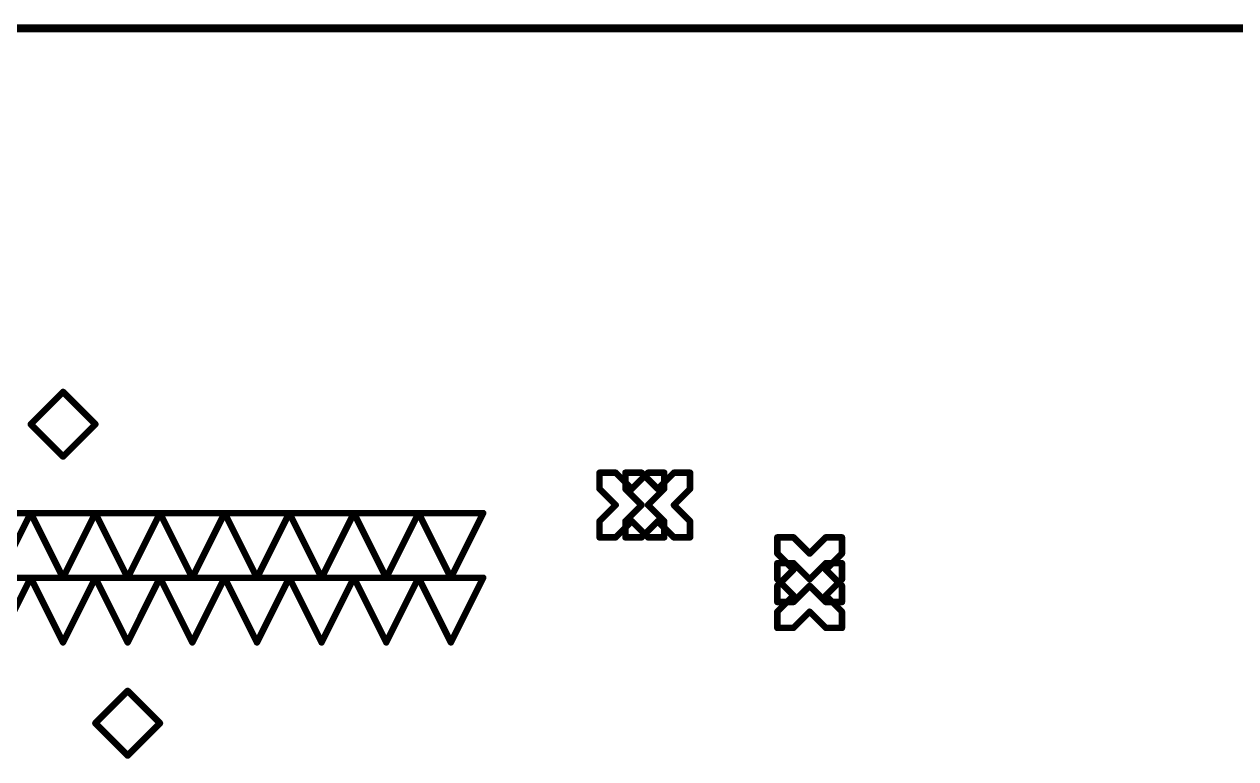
# Model space of a CAD drawing. Header units: inches. Extents: x 0 to 280, y 0 to 265.
# Drawn here: x 39.7 to 77.18, y 167.4 to 190.12 of the extents above; entities that cross this region are included whole.
import ezdxf

# ---------------------------------------------------------------- set-up
doc = ezdxf.new("R2010")
doc.units = ezdxf.units.IN
doc.layers.add('Board', color=6, linetype='Continuous')
doc.layers.add('Drill Drawing', color=1, linetype='Continuous')

msp = doc.modelspace()

# ---------------------------------------------------------------- linework, layer by layer
at = {"layer": 'Board'}
msp.add_lwpolyline([(0, 190, 0.25, 0.25, 0), (280, 190, 0.25, 0.25, 0)], format="xyseb", dxfattribs=at)
at = {"layer": 'Drill Drawing'}
for points in [[(39.902, 177.75, 0.2, 0.2, 0), (40.902, 178.75, 0.2, 0.2, 0)], [(40.902, 178.75, 0.2, 0.2, 0), (41.902, 177.75, 0.2, 0.2, 0)], [(39.902, 177.75, 0.2, 0.2, 0), (40.902, 176.75, 0.2, 0.2, 0)], [(40.902, 176.75, 0.2, 0.2, 0), (41.902, 177.75, 0.2, 0.2, 0)], [(57.5, 175.75, 0.2, 0.2, 0), (57.5, 176.25, 0.2, 0.2, 0)], [(57.5, 176.25, 0.2, 0.2, 0), (58, 176.25, 0.2, 0.2, 0)], [(58, 176.25, 0.2, 0.2, 0), (58.5, 175.75, 0.2, 0.2, 0)], [(58.3, 175.75, 0.2, 0.2, 0), (58.3, 176.25, 0.2, 0.2, 0)], [(58.3, 176.25, 0.2, 0.2, 0), (58.8, 176.25, 0.2, 0.2, 0)], [(58.5, 175.75, 0.2, 0.2, 0), (59, 176.25, 0.2, 0.2, 0)], [(58.8, 176.25, 0.2, 0.2, 0), (59.3, 175.75, 0.2, 0.2, 0)], [(59, 176.25, 0.2, 0.2, 0), (59.5, 176.25, 0.2, 0.2, 0)], [(59.3, 175.75, 0.2, 0.2, 0), (59.8, 176.25, 0.2, 0.2, 0)], [(59.5, 175.75, 0.2, 0.2, 0), (59.5, 176.25, 0.2, 0.2, 0)], [(59.8, 176.25, 0.2, 0.2, 0), (60.3, 176.25, 0.2, 0.2, 0)], [(60.3, 175.75, 0.2, 0.2, 0), (60.3, 176.25, 0.2, 0.2, 0)], [(57.5, 175.75, 0.2, 0.2, 0), (58, 175.25, 0.2, 0.2, 0)], [(58.3, 175.75, 0.2, 0.2, 0), (58.8, 175.25, 0.2, 0.2, 0)], [(59, 175.25, 0.2, 0.2, 0), (59.5, 175.75, 0.2, 0.2, 0)], [(59.8, 175.25, 0.2, 0.2, 0), (60.3, 175.75, 0.2, 0.2, 0)], [(37.9, 175, 0.2, 0.2, 0), (39.9, 175, 0.2, 0.2, 0)], [(38.9, 173, 0.2, 0.2, 0), (39.9, 175, 0.2, 0.2, 0)], [(39.9, 175, 0.2, 0.2, 0), (41.9, 175, 0.2, 0.2, 0)], [(39.9, 175, 0.2, 0.2, 0), (40.9, 173, 0.2, 0.2, 0)], [(40.9, 173, 0.2, 0.2, 0), (41.9, 175, 0.2, 0.2, 0)], [(41.9, 175, 0.2, 0.2, 0), (43.9, 175, 0.2, 0.2, 0)], [(41.9, 175, 0.2, 0.2, 0), (42.9, 173, 0.2, 0.2, 0)], [(42.9, 173, 0.2, 0.2, 0), (43.9, 175, 0.2, 0.2, 0)], [(43.9, 175, 0.2, 0.2, 0), (45.9, 175, 0.2, 0.2, 0)], [(43.9, 175, 0.2, 0.2, 0), (44.9, 173, 0.2, 0.2, 0)], [(44.9, 173, 0.2, 0.2, 0), (45.9, 175, 0.2, 0.2, 0)], [(45.9, 175, 0.2, 0.2, 0), (47.9, 175, 0.2, 0.2, 0)], [(45.9, 175, 0.2, 0.2, 0), (46.9, 173, 0.2, 0.2, 0)], [(46.9, 173, 0.2, 0.2, 0), (47.9, 175, 0.2, 0.2, 0)], [(47.9, 175, 0.2, 0.2, 0), (49.9, 175, 0.2, 0.2, 0)], [(47.9, 175, 0.2, 0.2, 0), (48.9, 173, 0.2, 0.2, 0)], [(48.9, 173, 0.2, 0.2, 0), (49.9, 175, 0.2, 0.2, 0)], [(49.9, 175, 0.2, 0.2, 0), (51.9, 175, 0.2, 0.2, 0)], [(49.9, 175, 0.2, 0.2, 0), (50.9, 173, 0.2, 0.2, 0)], [(50.9, 173, 0.2, 0.2, 0), (51.9, 175, 0.2, 0.2, 0)], [(51.9, 175, 0.2, 0.2, 0), (53.9, 175, 0.2, 0.2, 0)], [(51.9, 175, 0.2, 0.2, 0), (52.9, 173, 0.2, 0.2, 0)], [(52.9, 173, 0.2, 0.2, 0), (53.9, 175, 0.2, 0.2, 0)], [(57.5, 174.75, 0.2, 0.2, 0), (58, 175.25, 0.2, 0.2, 0)], [(58.3, 174.75, 0.2, 0.2, 0), (58.8, 175.25, 0.2, 0.2, 0)], [(59, 175.25, 0.2, 0.2, 0), (59.5, 174.75, 0.2, 0.2, 0)], [(59.8, 175.25, 0.2, 0.2, 0), (60.3, 174.75, 0.2, 0.2, 0)], [(57.5, 174.25, 0.2, 0.2, 0), (57.5, 174.75, 0.2, 0.2, 0)], [(58, 174.25, 0.2, 0.2, 0), (58.5, 174.75, 0.2, 0.2, 0)], [(58.3, 174.25, 0.2, 0.2, 0), (58.3, 174.75, 0.2, 0.2, 0)], [(58.5, 174.75, 0.2, 0.2, 0), (59, 174.25, 0.2, 0.2, 0)], [(58.8, 174.25, 0.2, 0.2, 0), (59.3, 174.75, 0.2, 0.2, 0)], [(59.3, 174.75, 0.2, 0.2, 0), (59.8, 174.25, 0.2, 0.2, 0)], [(59.5, 174.25, 0.2, 0.2, 0), (59.5, 174.75, 0.2, 0.2, 0)], [(60.3, 174.25, 0.2, 0.2, 0), (60.3, 174.75, 0.2, 0.2, 0)], [(57.5, 174.25, 0.2, 0.2, 0), (58, 174.25, 0.2, 0.2, 0)], [(58.3, 174.25, 0.2, 0.2, 0), (58.8, 174.25, 0.2, 0.2, 0)], [(59, 174.25, 0.2, 0.2, 0), (59.5, 174.25, 0.2, 0.2, 0)], [(59.8, 174.25, 0.2, 0.2, 0), (60.3, 174.25, 0.2, 0.2, 0)], [(63, 173.75, 0.2, 0.2, 0), (63, 174.25, 0.2, 0.2, 0)], [(63, 174.25, 0.2, 0.2, 0), (63.5, 174.25, 0.2, 0.2, 0)], [(63.5, 174.25, 0.2, 0.2, 0), (64, 173.75, 0.2, 0.2, 0)], [(64, 173.75, 0.2, 0.2, 0), (64.5, 174.25, 0.2, 0.2, 0)], [(64.5, 174.25, 0.2, 0.2, 0), (65, 174.25, 0.2, 0.2, 0)], [(65, 173.75, 0.2, 0.2, 0), (65, 174.25, 0.2, 0.2, 0)], [(63, 173.75, 0.2, 0.2, 0), (63.5, 173.25, 0.2, 0.2, 0)], [(63, 172.95, 0.2, 0.2, 0), (63, 173.45, 0.2, 0.2, 0)], [(63, 173.45, 0.2, 0.2, 0), (63.5, 173.45, 0.2, 0.2, 0)], [(63.5, 173.45, 0.2, 0.2, 0), (64, 172.95, 0.2, 0.2, 0)], [(64, 172.95, 0.2, 0.2, 0), (64.5, 173.45, 0.2, 0.2, 0)], [(64.5, 173.25, 0.2, 0.2, 0), (65, 173.75, 0.2, 0.2, 0)], [(64.5, 173.45, 0.2, 0.2, 0), (65, 173.45, 0.2, 0.2, 0)], [(65, 172.95, 0.2, 0.2, 0), (65, 173.45, 0.2, 0.2, 0)], [(63, 172.75, 0.2, 0.2, 0), (63.5, 173.25, 0.2, 0.2, 0)], [(64.5, 173.25, 0.2, 0.2, 0), (65, 172.75, 0.2, 0.2, 0)], [(37.9, 173, 0.2, 0.2, 0), (39.9, 173, 0.2, 0.2, 0)], [(38.9, 171, 0.2, 0.2, 0), (39.9, 173, 0.2, 0.2, 0)], [(39.9, 173, 0.2, 0.2, 0), (41.9, 173, 0.2, 0.2, 0)], [(39.9, 173, 0.2, 0.2, 0), (40.9, 171, 0.2, 0.2, 0)], [(40.9, 171, 0.2, 0.2, 0), (41.9, 173, 0.2, 0.2, 0)], [(41.9, 173, 0.2, 0.2, 0), (43.9, 173, 0.2, 0.2, 0)], [(41.9, 173, 0.2, 0.2, 0), (42.9, 171, 0.2, 0.2, 0)], [(42.9, 171, 0.2, 0.2, 0), (43.9, 173, 0.2, 0.2, 0)], [(43.9, 173, 0.2, 0.2, 0), (45.9, 173, 0.2, 0.2, 0)], [(43.9, 173, 0.2, 0.2, 0), (44.9, 171, 0.2, 0.2, 0)], [(44.9, 171, 0.2, 0.2, 0), (45.9, 173, 0.2, 0.2, 0)], [(45.9, 173, 0.2, 0.2, 0), (47.9, 173, 0.2, 0.2, 0)], [(45.9, 173, 0.2, 0.2, 0), (46.9, 171, 0.2, 0.2, 0)], [(46.9, 171, 0.2, 0.2, 0), (47.9, 173, 0.2, 0.2, 0)], [(47.9, 173, 0.2, 0.2, 0), (49.9, 173, 0.2, 0.2, 0)], [(47.9, 173, 0.2, 0.2, 0), (48.9, 171, 0.2, 0.2, 0)], [(48.9, 171, 0.2, 0.2, 0), (49.9, 173, 0.2, 0.2, 0)], [(49.9, 173, 0.2, 0.2, 0), (51.9, 173, 0.2, 0.2, 0)], [(49.9, 173, 0.2, 0.2, 0), (50.9, 171, 0.2, 0.2, 0)], [(50.9, 171, 0.2, 0.2, 0), (51.9, 173, 0.2, 0.2, 0)], [(51.9, 173, 0.2, 0.2, 0), (53.9, 173, 0.2, 0.2, 0)], [(51.9, 173, 0.2, 0.2, 0), (52.9, 171, 0.2, 0.2, 0)], [(52.9, 171, 0.2, 0.2, 0), (53.9, 173, 0.2, 0.2, 0)], [(63, 172.95, 0.2, 0.2, 0), (63.5, 172.45, 0.2, 0.2, 0)], [(63, 172.25, 0.2, 0.2, 0), (63, 172.75, 0.2, 0.2, 0)], [(63.5, 172.25, 0.2, 0.2, 0), (64, 172.75, 0.2, 0.2, 0)], [(64, 172.75, 0.2, 0.2, 0), (64.5, 172.25, 0.2, 0.2, 0)], [(64.5, 172.45, 0.2, 0.2, 0), (65, 172.95, 0.2, 0.2, 0)], [(65, 172.25, 0.2, 0.2, 0), (65, 172.75, 0.2, 0.2, 0)], [(63, 171.95, 0.2, 0.2, 0), (63.5, 172.45, 0.2, 0.2, 0)], [(64.5, 172.45, 0.2, 0.2, 0), (65, 171.95, 0.2, 0.2, 0)], [(63, 172.25, 0.2, 0.2, 0), (63.5, 172.25, 0.2, 0.2, 0)], [(63, 171.45, 0.2, 0.2, 0), (63, 171.95, 0.2, 0.2, 0)], [(63.5, 171.45, 0.2, 0.2, 0), (64, 171.95, 0.2, 0.2, 0)], [(64, 171.95, 0.2, 0.2, 0), (64.5, 171.45, 0.2, 0.2, 0)], [(64.5, 172.25, 0.2, 0.2, 0), (65, 172.25, 0.2, 0.2, 0)], [(65, 171.45, 0.2, 0.2, 0), (65, 171.95, 0.2, 0.2, 0)], [(63, 171.45, 0.2, 0.2, 0), (63.5, 171.45, 0.2, 0.2, 0)], [(64.5, 171.45, 0.2, 0.2, 0), (65, 171.45, 0.2, 0.2, 0)], [(41.9, 168.5, 0.2, 0.2, 0), (42.9, 169.5, 0.2, 0.2, 0)], [(42.9, 169.5, 0.2, 0.2, 0), (43.9, 168.5, 0.2, 0.2, 0)], [(41.9, 168.5, 0.2, 0.2, 0), (42.9, 167.5, 0.2, 0.2, 0)], [(42.9, 167.5, 0.2, 0.2, 0), (43.9, 168.5, 0.2, 0.2, 0)]]:
    msp.add_lwpolyline(points, format="xyseb", dxfattribs=at)
for points in [[(40.852, 178.75, 0.1, 0.1, 1), (40.952, 178.75, 0.1, 0.1, 1)], [(40.852, 178.75, 0.1, 0.1, 1), (40.952, 178.75, 0.1, 0.1, 1)], [(39.852, 177.75, 0.1, 0.1, 1), (39.952, 177.75, 0.1, 0.1, 1)], [(39.852, 177.75, 0.1, 0.1, 1), (39.952, 177.75, 0.1, 0.1, 1)], [(41.852, 177.75, 0.1, 0.1, 1), (41.952, 177.75, 0.1, 0.1, 1)], [(41.852, 177.75, 0.1, 0.1, 1), (41.952, 177.75, 0.1, 0.1, 1)], [(40.852, 176.75, 0.1, 0.1, 1), (40.952, 176.75, 0.1, 0.1, 1)], [(40.852, 176.75, 0.1, 0.1, 1), (40.952, 176.75, 0.1, 0.1, 1)], [(57.45, 176.25, 0.1, 0.1, 1), (57.55, 176.25, 0.1, 0.1, 1)], [(57.45, 176.25, 0.1, 0.1, 1), (57.55, 176.25, 0.1, 0.1, 1)], [(57.95, 176.25, 0.1, 0.1, 1), (58.05, 176.25, 0.1, 0.1, 1)], [(57.95, 176.25, 0.1, 0.1, 1), (58.05, 176.25, 0.1, 0.1, 1)], [(58.25, 176.25, 0.1, 0.1, 1), (58.35, 176.25, 0.1, 0.1, 1)], [(58.25, 176.25, 0.1, 0.1, 1), (58.35, 176.25, 0.1, 0.1, 1)], [(58.75, 176.25, 0.1, 0.1, 1), (58.85, 176.25, 0.1, 0.1, 1)], [(58.75, 176.25, 0.1, 0.1, 1), (58.85, 176.25, 0.1, 0.1, 1)], [(58.95, 176.25, 0.1, 0.1, 1), (59.05, 176.25, 0.1, 0.1, 1)], [(58.95, 176.25, 0.1, 0.1, 1), (59.05, 176.25, 0.1, 0.1, 1)], [(59.45, 176.25, 0.1, 0.1, 1), (59.55, 176.25, 0.1, 0.1, 1)], [(59.45, 176.25, 0.1, 0.1, 1), (59.55, 176.25, 0.1, 0.1, 1)], [(59.75, 176.25, 0.1, 0.1, 1), (59.85, 176.25, 0.1, 0.1, 1)], [(59.75, 176.25, 0.1, 0.1, 1), (59.85, 176.25, 0.1, 0.1, 1)], [(60.25, 176.25, 0.1, 0.1, 1), (60.35, 176.25, 0.1, 0.1, 1)], [(60.25, 176.25, 0.1, 0.1, 1), (60.35, 176.25, 0.1, 0.1, 1)], [(57.45, 175.75, 0.1, 0.1, 1), (57.55, 175.75, 0.1, 0.1, 1)], [(57.45, 175.75, 0.1, 0.1, 1), (57.55, 175.75, 0.1, 0.1, 1)], [(58.25, 175.75, 0.1, 0.1, 1), (58.35, 175.75, 0.1, 0.1, 1)], [(58.25, 175.75, 0.1, 0.1, 1), (58.35, 175.75, 0.1, 0.1, 1)], [(58.45, 175.75, 0.1, 0.1, 1), (58.55, 175.75, 0.1, 0.1, 1)], [(58.45, 175.75, 0.1, 0.1, 1), (58.55, 175.75, 0.1, 0.1, 1)], [(59.25, 175.75, 0.1, 0.1, 1), (59.35, 175.75, 0.1, 0.1, 1)], [(59.25, 175.75, 0.1, 0.1, 1), (59.35, 175.75, 0.1, 0.1, 1)], [(59.45, 175.75, 0.1, 0.1, 1), (59.55, 175.75, 0.1, 0.1, 1)], [(59.45, 175.75, 0.1, 0.1, 1), (59.55, 175.75, 0.1, 0.1, 1)], [(60.25, 175.75, 0.1, 0.1, 1), (60.35, 175.75, 0.1, 0.1, 1)], [(60.25, 175.75, 0.1, 0.1, 1), (60.35, 175.75, 0.1, 0.1, 1)], [(39.85, 175, 0.1, 0.1, 1), (39.95, 175, 0.1, 0.1, 1)], [(39.85, 175, 0.1, 0.1, 1), (39.95, 175, 0.1, 0.1, 1)], [(39.85, 175, 0.1, 0.1, 1), (39.95, 175, 0.1, 0.1, 1)], [(39.85, 175, 0.1, 0.1, 1), (39.95, 175, 0.1, 0.1, 1)], [(41.85, 175, 0.1, 0.1, 1), (41.95, 175, 0.1, 0.1, 1)], [(41.85, 175, 0.1, 0.1, 1), (41.95, 175, 0.1, 0.1, 1)], [(41.85, 175, 0.1, 0.1, 1), (41.95, 175, 0.1, 0.1, 1)], [(41.85, 175, 0.1, 0.1, 1), (41.95, 175, 0.1, 0.1, 1)], [(43.85, 175, 0.1, 0.1, 1), (43.95, 175, 0.1, 0.1, 1)], [(43.85, 175, 0.1, 0.1, 1), (43.95, 175, 0.1, 0.1, 1)], [(43.85, 175, 0.1, 0.1, 1), (43.95, 175, 0.1, 0.1, 1)], [(43.85, 175, 0.1, 0.1, 1), (43.95, 175, 0.1, 0.1, 1)], [(45.85, 175, 0.1, 0.1, 1), (45.95, 175, 0.1, 0.1, 1)], [(45.85, 175, 0.1, 0.1, 1), (45.95, 175, 0.1, 0.1, 1)], [(45.85, 175, 0.1, 0.1, 1), (45.95, 175, 0.1, 0.1, 1)], [(45.85, 175, 0.1, 0.1, 1), (45.95, 175, 0.1, 0.1, 1)], [(47.85, 175, 0.1, 0.1, 1), (47.95, 175, 0.1, 0.1, 1)], [(47.85, 175, 0.1, 0.1, 1), (47.95, 175, 0.1, 0.1, 1)], [(47.85, 175, 0.1, 0.1, 1), (47.95, 175, 0.1, 0.1, 1)], [(47.85, 175, 0.1, 0.1, 1), (47.95, 175, 0.1, 0.1, 1)], [(49.85, 175, 0.1, 0.1, 1), (49.95, 175, 0.1, 0.1, 1)], [(49.85, 175, 0.1, 0.1, 1), (49.95, 175, 0.1, 0.1, 1)], [(49.85, 175, 0.1, 0.1, 1), (49.95, 175, 0.1, 0.1, 1)], [(49.85, 175, 0.1, 0.1, 1), (49.95, 175, 0.1, 0.1, 1)], [(51.85, 175, 0.1, 0.1, 1), (51.95, 175, 0.1, 0.1, 1)], [(51.85, 175, 0.1, 0.1, 1), (51.95, 175, 0.1, 0.1, 1)], [(51.85, 175, 0.1, 0.1, 1), (51.95, 175, 0.1, 0.1, 1)], [(51.85, 175, 0.1, 0.1, 1), (51.95, 175, 0.1, 0.1, 1)], [(53.85, 175, 0.1, 0.1, 1), (53.95, 175, 0.1, 0.1, 1)], [(53.85, 175, 0.1, 0.1, 1), (53.95, 175, 0.1, 0.1, 1)], [(57.95, 175.25, 0.1, 0.1, 1), (58.05, 175.25, 0.1, 0.1, 1)], [(57.95, 175.25, 0.1, 0.1, 1), (58.05, 175.25, 0.1, 0.1, 1)], [(58.75, 175.25, 0.1, 0.1, 1), (58.85, 175.25, 0.1, 0.1, 1)], [(58.75, 175.25, 0.1, 0.1, 1), (58.85, 175.25, 0.1, 0.1, 1)], [(58.95, 175.25, 0.1, 0.1, 1), (59.05, 175.25, 0.1, 0.1, 1)], [(58.95, 175.25, 0.1, 0.1, 1), (59.05, 175.25, 0.1, 0.1, 1)], [(59.75, 175.25, 0.1, 0.1, 1), (59.85, 175.25, 0.1, 0.1, 1)], [(59.75, 175.25, 0.1, 0.1, 1), (59.85, 175.25, 0.1, 0.1, 1)], [(57.45, 174.75, 0.1, 0.1, 1), (57.55, 174.75, 0.1, 0.1, 1)], [(57.45, 174.75, 0.1, 0.1, 1), (57.55, 174.75, 0.1, 0.1, 1)], [(58.25, 174.75, 0.1, 0.1, 1), (58.35, 174.75, 0.1, 0.1, 1)], [(58.25, 174.75, 0.1, 0.1, 1), (58.35, 174.75, 0.1, 0.1, 1)], [(58.45, 174.75, 0.1, 0.1, 1), (58.55, 174.75, 0.1, 0.1, 1)], [(58.45, 174.75, 0.1, 0.1, 1), (58.55, 174.75, 0.1, 0.1, 1)], [(59.25, 174.75, 0.1, 0.1, 1), (59.35, 174.75, 0.1, 0.1, 1)], [(59.25, 174.75, 0.1, 0.1, 1), (59.35, 174.75, 0.1, 0.1, 1)], [(59.45, 174.75, 0.1, 0.1, 1), (59.55, 174.75, 0.1, 0.1, 1)], [(59.45, 174.75, 0.1, 0.1, 1), (59.55, 174.75, 0.1, 0.1, 1)], [(60.25, 174.75, 0.1, 0.1, 1), (60.35, 174.75, 0.1, 0.1, 1)], [(60.25, 174.75, 0.1, 0.1, 1), (60.35, 174.75, 0.1, 0.1, 1)], [(57.45, 174.25, 0.1, 0.1, 1), (57.55, 174.25, 0.1, 0.1, 1)], [(57.45, 174.25, 0.1, 0.1, 1), (57.55, 174.25, 0.1, 0.1, 1)], [(57.95, 174.25, 0.1, 0.1, 1), (58.05, 174.25, 0.1, 0.1, 1)], [(57.95, 174.25, 0.1, 0.1, 1), (58.05, 174.25, 0.1, 0.1, 1)], [(58.25, 174.25, 0.1, 0.1, 1), (58.35, 174.25, 0.1, 0.1, 1)], [(58.25, 174.25, 0.1, 0.1, 1), (58.35, 174.25, 0.1, 0.1, 1)], [(58.75, 174.25, 0.1, 0.1, 1), (58.85, 174.25, 0.1, 0.1, 1)], [(58.75, 174.25, 0.1, 0.1, 1), (58.85, 174.25, 0.1, 0.1, 1)], [(58.95, 174.25, 0.1, 0.1, 1), (59.05, 174.25, 0.1, 0.1, 1)], [(58.95, 174.25, 0.1, 0.1, 1), (59.05, 174.25, 0.1, 0.1, 1)], [(59.45, 174.25, 0.1, 0.1, 1), (59.55, 174.25, 0.1, 0.1, 1)], [(59.45, 174.25, 0.1, 0.1, 1), (59.55, 174.25, 0.1, 0.1, 1)], [(59.75, 174.25, 0.1, 0.1, 1), (59.85, 174.25, 0.1, 0.1, 1)], [(59.75, 174.25, 0.1, 0.1, 1), (59.85, 174.25, 0.1, 0.1, 1)], [(60.25, 174.25, 0.1, 0.1, 1), (60.35, 174.25, 0.1, 0.1, 1)], [(60.25, 174.25, 0.1, 0.1, 1), (60.35, 174.25, 0.1, 0.1, 1)], [(62.95, 174.25, 0.1, 0.1, 1), (63.05, 174.25, 0.1, 0.1, 1)], [(62.95, 174.25, 0.1, 0.1, 1), (63.05, 174.25, 0.1, 0.1, 1)], [(63.45, 174.25, 0.1, 0.1, 1), (63.55, 174.25, 0.1, 0.1, 1)], [(63.45, 174.25, 0.1, 0.1, 1), (63.55, 174.25, 0.1, 0.1, 1)], [(64.45, 174.25, 0.1, 0.1, 1), (64.55, 174.25, 0.1, 0.1, 1)], [(64.45, 174.25, 0.1, 0.1, 1), (64.55, 174.25, 0.1, 0.1, 1)], [(64.95, 174.25, 0.1, 0.1, 1), (65.05, 174.25, 0.1, 0.1, 1)], [(64.95, 174.25, 0.1, 0.1, 1), (65.05, 174.25, 0.1, 0.1, 1)], [(62.95, 173.75, 0.1, 0.1, 1), (63.05, 173.75, 0.1, 0.1, 1)], [(62.95, 173.75, 0.1, 0.1, 1), (63.05, 173.75, 0.1, 0.1, 1)], [(62.95, 173.45, 0.1, 0.1, 1), (63.05, 173.45, 0.1, 0.1, 1)], [(62.95, 173.45, 0.1, 0.1, 1), (63.05, 173.45, 0.1, 0.1, 1)], [(63.45, 173.45, 0.1, 0.1, 1), (63.55, 173.45, 0.1, 0.1, 1)], [(63.45, 173.45, 0.1, 0.1, 1), (63.55, 173.45, 0.1, 0.1, 1)], [(63.95, 173.75, 0.1, 0.1, 1), (64.05, 173.75, 0.1, 0.1, 1)], [(63.95, 173.75, 0.1, 0.1, 1), (64.05, 173.75, 0.1, 0.1, 1)], [(64.45, 173.45, 0.1, 0.1, 1), (64.55, 173.45, 0.1, 0.1, 1)], [(64.45, 173.45, 0.1, 0.1, 1), (64.55, 173.45, 0.1, 0.1, 1)], [(64.95, 173.75, 0.1, 0.1, 1), (65.05, 173.75, 0.1, 0.1, 1)], [(64.95, 173.75, 0.1, 0.1, 1), (65.05, 173.75, 0.1, 0.1, 1)], [(64.95, 173.45, 0.1, 0.1, 1), (65.05, 173.45, 0.1, 0.1, 1)], [(64.95, 173.45, 0.1, 0.1, 1), (65.05, 173.45, 0.1, 0.1, 1)], [(63.45, 173.25, 0.1, 0.1, 1), (63.55, 173.25, 0.1, 0.1, 1)], [(63.45, 173.25, 0.1, 0.1, 1), (63.55, 173.25, 0.1, 0.1, 1)], [(64.45, 173.25, 0.1, 0.1, 1), (64.55, 173.25, 0.1, 0.1, 1)], [(64.45, 173.25, 0.1, 0.1, 1), (64.55, 173.25, 0.1, 0.1, 1)], [(39.85, 173, 0.1, 0.1, 1), (39.95, 173, 0.1, 0.1, 1)], [(39.85, 173, 0.1, 0.1, 1), (39.95, 173, 0.1, 0.1, 1)], [(39.85, 173, 0.1, 0.1, 1), (39.95, 173, 0.1, 0.1, 1)], [(39.85, 173, 0.1, 0.1, 1), (39.95, 173, 0.1, 0.1, 1)], [(40.85, 173, 0.1, 0.1, 1), (40.95, 173, 0.1, 0.1, 1)], [(40.85, 173, 0.1, 0.1, 1), (40.95, 173, 0.1, 0.1, 1)], [(41.85, 173, 0.1, 0.1, 1), (41.95, 173, 0.1, 0.1, 1)], [(41.85, 173, 0.1, 0.1, 1), (41.95, 173, 0.1, 0.1, 1)], [(41.85, 173, 0.1, 0.1, 1), (41.95, 173, 0.1, 0.1, 1)], [(41.85, 173, 0.1, 0.1, 1), (41.95, 173, 0.1, 0.1, 1)], [(42.85, 173, 0.1, 0.1, 1), (42.95, 173, 0.1, 0.1, 1)], [(42.85, 173, 0.1, 0.1, 1), (42.95, 173, 0.1, 0.1, 1)], [(43.85, 173, 0.1, 0.1, 1), (43.95, 173, 0.1, 0.1, 1)], [(43.85, 173, 0.1, 0.1, 1), (43.95, 173, 0.1, 0.1, 1)], [(43.85, 173, 0.1, 0.1, 1), (43.95, 173, 0.1, 0.1, 1)], [(43.85, 173, 0.1, 0.1, 1), (43.95, 173, 0.1, 0.1, 1)], [(44.85, 173, 0.1, 0.1, 1), (44.95, 173, 0.1, 0.1, 1)], [(44.85, 173, 0.1, 0.1, 1), (44.95, 173, 0.1, 0.1, 1)], [(45.85, 173, 0.1, 0.1, 1), (45.95, 173, 0.1, 0.1, 1)], [(45.85, 173, 0.1, 0.1, 1), (45.95, 173, 0.1, 0.1, 1)], [(45.85, 173, 0.1, 0.1, 1), (45.95, 173, 0.1, 0.1, 1)], [(45.85, 173, 0.1, 0.1, 1), (45.95, 173, 0.1, 0.1, 1)], [(46.85, 173, 0.1, 0.1, 1), (46.95, 173, 0.1, 0.1, 1)], [(46.85, 173, 0.1, 0.1, 1), (46.95, 173, 0.1, 0.1, 1)], [(47.85, 173, 0.1, 0.1, 1), (47.95, 173, 0.1, 0.1, 1)], [(47.85, 173, 0.1, 0.1, 1), (47.95, 173, 0.1, 0.1, 1)], [(47.85, 173, 0.1, 0.1, 1), (47.95, 173, 0.1, 0.1, 1)], [(47.85, 173, 0.1, 0.1, 1), (47.95, 173, 0.1, 0.1, 1)], [(48.85, 173, 0.1, 0.1, 1), (48.95, 173, 0.1, 0.1, 1)], [(48.85, 173, 0.1, 0.1, 1), (48.95, 173, 0.1, 0.1, 1)], [(49.85, 173, 0.1, 0.1, 1), (49.95, 173, 0.1, 0.1, 1)], [(49.85, 173, 0.1, 0.1, 1), (49.95, 173, 0.1, 0.1, 1)], [(49.85, 173, 0.1, 0.1, 1), (49.95, 173, 0.1, 0.1, 1)], [(49.85, 173, 0.1, 0.1, 1), (49.95, 173, 0.1, 0.1, 1)], [(50.85, 173, 0.1, 0.1, 1), (50.95, 173, 0.1, 0.1, 1)], [(50.85, 173, 0.1, 0.1, 1), (50.95, 173, 0.1, 0.1, 1)], [(51.85, 173, 0.1, 0.1, 1), (51.95, 173, 0.1, 0.1, 1)], [(51.85, 173, 0.1, 0.1, 1), (51.95, 173, 0.1, 0.1, 1)], [(51.85, 173, 0.1, 0.1, 1), (51.95, 173, 0.1, 0.1, 1)], [(51.85, 173, 0.1, 0.1, 1), (51.95, 173, 0.1, 0.1, 1)], [(52.85, 173, 0.1, 0.1, 1), (52.95, 173, 0.1, 0.1, 1)], [(52.85, 173, 0.1, 0.1, 1), (52.95, 173, 0.1, 0.1, 1)], [(53.85, 173, 0.1, 0.1, 1), (53.95, 173, 0.1, 0.1, 1)], [(53.85, 173, 0.1, 0.1, 1), (53.95, 173, 0.1, 0.1, 1)], [(62.95, 172.95, 0.1, 0.1, 1), (63.05, 172.95, 0.1, 0.1, 1)], [(62.95, 172.95, 0.1, 0.1, 1), (63.05, 172.95, 0.1, 0.1, 1)], [(62.95, 172.75, 0.1, 0.1, 1), (63.05, 172.75, 0.1, 0.1, 1)], [(62.95, 172.75, 0.1, 0.1, 1), (63.05, 172.75, 0.1, 0.1, 1)], [(63.95, 172.95, 0.1, 0.1, 1), (64.05, 172.95, 0.1, 0.1, 1)], [(63.95, 172.95, 0.1, 0.1, 1), (64.05, 172.95, 0.1, 0.1, 1)], [(63.95, 172.75, 0.1, 0.1, 1), (64.05, 172.75, 0.1, 0.1, 1)], [(63.95, 172.75, 0.1, 0.1, 1), (64.05, 172.75, 0.1, 0.1, 1)], [(64.95, 172.95, 0.1, 0.1, 1), (65.05, 172.95, 0.1, 0.1, 1)], [(64.95, 172.95, 0.1, 0.1, 1), (65.05, 172.95, 0.1, 0.1, 1)], [(64.95, 172.75, 0.1, 0.1, 1), (65.05, 172.75, 0.1, 0.1, 1)], [(64.95, 172.75, 0.1, 0.1, 1), (65.05, 172.75, 0.1, 0.1, 1)], [(63.45, 172.45, 0.1, 0.1, 1), (63.55, 172.45, 0.1, 0.1, 1)], [(63.45, 172.45, 0.1, 0.1, 1), (63.55, 172.45, 0.1, 0.1, 1)], [(64.45, 172.45, 0.1, 0.1, 1), (64.55, 172.45, 0.1, 0.1, 1)], [(64.45, 172.45, 0.1, 0.1, 1), (64.55, 172.45, 0.1, 0.1, 1)], [(62.95, 172.25, 0.1, 0.1, 1), (63.05, 172.25, 0.1, 0.1, 1)], [(62.95, 172.25, 0.1, 0.1, 1), (63.05, 172.25, 0.1, 0.1, 1)], [(62.95, 171.95, 0.1, 0.1, 1), (63.05, 171.95, 0.1, 0.1, 1)], [(62.95, 171.95, 0.1, 0.1, 1), (63.05, 171.95, 0.1, 0.1, 1)], [(63.45, 172.25, 0.1, 0.1, 1), (63.55, 172.25, 0.1, 0.1, 1)], [(63.45, 172.25, 0.1, 0.1, 1), (63.55, 172.25, 0.1, 0.1, 1)], [(63.95, 171.95, 0.1, 0.1, 1), (64.05, 171.95, 0.1, 0.1, 1)], [(63.95, 171.95, 0.1, 0.1, 1), (64.05, 171.95, 0.1, 0.1, 1)], [(64.45, 172.25, 0.1, 0.1, 1), (64.55, 172.25, 0.1, 0.1, 1)], [(64.45, 172.25, 0.1, 0.1, 1), (64.55, 172.25, 0.1, 0.1, 1)], [(64.95, 172.25, 0.1, 0.1, 1), (65.05, 172.25, 0.1, 0.1, 1)], [(64.95, 172.25, 0.1, 0.1, 1), (65.05, 172.25, 0.1, 0.1, 1)], [(64.95, 171.95, 0.1, 0.1, 1), (65.05, 171.95, 0.1, 0.1, 1)], [(64.95, 171.95, 0.1, 0.1, 1), (65.05, 171.95, 0.1, 0.1, 1)], [(62.95, 171.45, 0.1, 0.1, 1), (63.05, 171.45, 0.1, 0.1, 1)], [(62.95, 171.45, 0.1, 0.1, 1), (63.05, 171.45, 0.1, 0.1, 1)], [(63.45, 171.45, 0.1, 0.1, 1), (63.55, 171.45, 0.1, 0.1, 1)], [(63.45, 171.45, 0.1, 0.1, 1), (63.55, 171.45, 0.1, 0.1, 1)], [(64.45, 171.45, 0.1, 0.1, 1), (64.55, 171.45, 0.1, 0.1, 1)], [(64.45, 171.45, 0.1, 0.1, 1), (64.55, 171.45, 0.1, 0.1, 1)], [(64.95, 171.45, 0.1, 0.1, 1), (65.05, 171.45, 0.1, 0.1, 1)], [(64.95, 171.45, 0.1, 0.1, 1), (65.05, 171.45, 0.1, 0.1, 1)], [(40.85, 171, 0.1, 0.1, 1), (40.95, 171, 0.1, 0.1, 1)], [(40.85, 171, 0.1, 0.1, 1), (40.95, 171, 0.1, 0.1, 1)], [(42.85, 171, 0.1, 0.1, 1), (42.95, 171, 0.1, 0.1, 1)], [(42.85, 171, 0.1, 0.1, 1), (42.95, 171, 0.1, 0.1, 1)], [(44.85, 171, 0.1, 0.1, 1), (44.95, 171, 0.1, 0.1, 1)], [(44.85, 171, 0.1, 0.1, 1), (44.95, 171, 0.1, 0.1, 1)], [(46.85, 171, 0.1, 0.1, 1), (46.95, 171, 0.1, 0.1, 1)], [(46.85, 171, 0.1, 0.1, 1), (46.95, 171, 0.1, 0.1, 1)], [(48.85, 171, 0.1, 0.1, 1), (48.95, 171, 0.1, 0.1, 1)], [(48.85, 171, 0.1, 0.1, 1), (48.95, 171, 0.1, 0.1, 1)], [(50.85, 171, 0.1, 0.1, 1), (50.95, 171, 0.1, 0.1, 1)], [(50.85, 171, 0.1, 0.1, 1), (50.95, 171, 0.1, 0.1, 1)], [(52.85, 171, 0.1, 0.1, 1), (52.95, 171, 0.1, 0.1, 1)], [(52.85, 171, 0.1, 0.1, 1), (52.95, 171, 0.1, 0.1, 1)], [(42.85, 169.5, 0.1, 0.1, 1), (42.95, 169.5, 0.1, 0.1, 1)], [(42.85, 169.5, 0.1, 0.1, 1), (42.95, 169.5, 0.1, 0.1, 1)], [(41.85, 168.5, 0.1, 0.1, 1), (41.95, 168.5, 0.1, 0.1, 1)], [(41.85, 168.5, 0.1, 0.1, 1), (41.95, 168.5, 0.1, 0.1, 1)], [(43.85, 168.5, 0.1, 0.1, 1), (43.95, 168.5, 0.1, 0.1, 1)], [(43.85, 168.5, 0.1, 0.1, 1), (43.95, 168.5, 0.1, 0.1, 1)], [(42.85, 167.5, 0.1, 0.1, 1), (42.95, 167.5, 0.1, 0.1, 1)], [(42.85, 167.5, 0.1, 0.1, 1), (42.95, 167.5, 0.1, 0.1, 1)]]:
    msp.add_lwpolyline(points, format="xyseb", close=True, dxfattribs=at)

doc.saveas('drawing.dxf')
